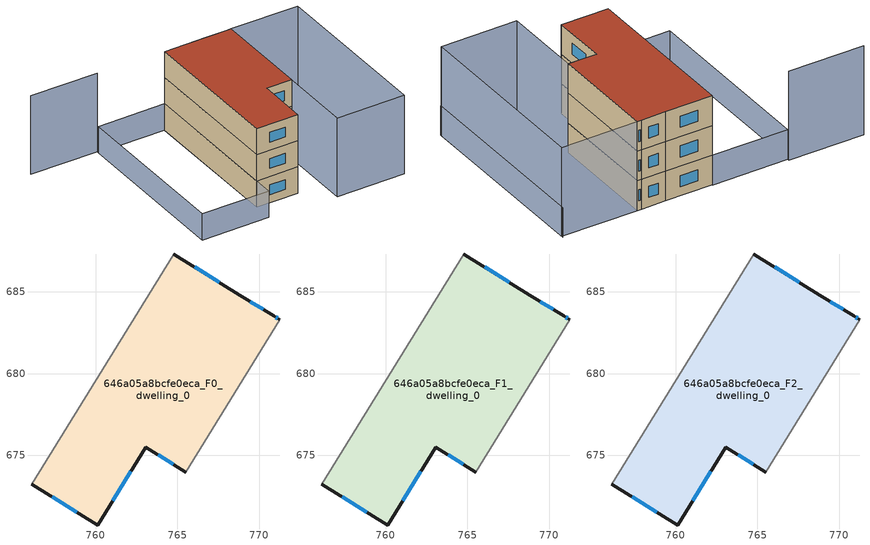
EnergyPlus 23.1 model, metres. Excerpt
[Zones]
646a05a8bcfe0eca_F0_dwelling_0
 floor ground (EU_floor_Construction): 768.82,684.81 770.89,683.53 771.26,683.3 765.5,673.98 763.06,675.5 760.11,670.74 756.08,673.25 764.78,687.32 z0
 wall outside (EU_wall_Construction): 756.08,673.25 760.11,670.74 763.06,675.5 765.5,673.98 / 771.26,683.3 770.89,683.53 768.82,684.81 764.78,687.32 z0:3
 wall adiabatic (EU_wall_Construction): 764.78,687.32 756.08,673.25 / 765.5,673.98 771.26,683.3 z0:3
 window (EU_Window_Construction): 761.03,672.22 762.14,674.02 / 757.34,672.47 758.85,671.52 / 767.56,685.59 766.04,686.53 / 770.24,683.93 769.47,684.41 / 771.14,683.37 771,683.46 / 763.82,675.03 764.74,674.46 z0.93:2.07
646a05a8bcfe0eca_F1_dwelling_0
 floor to 646a05a8bcfe0eca_F0_dwelling_0 (EU_floor_Construction): 768.82,684.81 770.89,683.53 771.26,683.3 765.5,673.98 763.06,675.5 760.11,670.74 756.08,673.25 764.78,687.32 z3
 wall outside (EU_wall_Construction): 756.08,673.25 760.11,670.74 763.06,675.5 765.5,673.98 / 771.26,683.3 770.89,683.53 768.82,684.81 764.78,687.32 z3:6
 wall adiabatic (EU_wall_Construction): 764.78,687.32 756.08,673.25 / 765.5,673.98 771.26,683.3 z3:6
 window (EU_Window_Construction): 761.03,672.22 762.14,674.02 / 757.34,672.47 758.85,671.52 / 767.56,685.59 766.04,686.53 / 770.24,683.93 769.47,684.41 / 771.14,683.37 771,683.46 / 763.82,675.03 764.74,674.46 z3.93:5.07
646a05a8bcfe0eca_F2_dwelling_0
 floor to 646a05a8bcfe0eca_F1_dwelling_0 (EU_floor_Construction): 768.82,684.81 770.89,683.53 771.26,683.3 765.5,673.98 763.06,675.5 760.11,670.74 756.08,673.25 764.78,687.32 z6
 wall outside (EU_wall_Construction): 756.08,673.25 760.11,670.74 763.06,675.5 765.5,673.98 / 771.26,683.3 770.89,683.53 768.82,684.81 764.78,687.32 z6:9
 wall adiabatic (EU_wall_Construction): 764.78,687.32 756.08,673.25 / 765.5,673.98 771.26,683.3 z6:9
 window (EU_Window_Construction): 761.03,672.22 762.14,674.02 / 757.34,672.47 758.85,671.52 / 767.56,685.59 766.04,686.53 / 770.24,683.93 769.47,684.41 / 771.14,683.37 771,683.46 / 763.82,675.03 764.74,674.46 z6.93:8.07
 roof outside (EU_roof_Construction): 765.5,673.98 771.26,683.3 770.89,683.53 768.82,684.81 764.78,687.32 756.08,673.25 760.11,670.74 763.06,675.5 z9
shading: 767.73,662.99 777.87,679.4 / 764.79,687.33 754.95,671.41 / 754.95,671.41 748.47,675.41 / 748.47,675.41 758.31,691.34 / 758.31,691.34 764.79,687.33 z0:3; 751.94,695.51 758.42,691.5 / 777.79,679.27 767.73,663 / 767.73,663 761.2,667.03 / 761.2,667.03 771.26,683.3 / 771.26,683.3 777.79,679.27 z0:9
[Building]
EU S2 Campaign: North Axis=0; Terrain=City; Solar Distribution=FullExterior
[Site:Location]
Montreal-Trudeau.Intl.AP: Latitude=45.4667; Longitude=-73.75; Time Zone=-5; Elevation=36
[SizingPeriod:WeatherFileDays]
AnnualSizingPeriod: Begin Month=1; Begin Day of Month=1; End Month=12; End Day of Month=31; Day of Week for Start Day=Monday; Use Weather File Daylight Saving Period=No; Use Weather File Rain and Snow Indicators=No
[MATERIAL]
EU_InternalMass_Material: Roughness=MediumRough; Thickness=0.1; Conductivity=1; Density=1800; Specific Heat=900; Thermal Absorptance=0.9; Solar Absorptance=0.7; Visible Absorptance=0.7
[MATERIAL:NOMASS] Roughness=MediumRough; Thermal Absorptance=0.9; Solar Absorptance=0.7; Visible Absorptance=0.7
Name | Thermal Resistance
EU_wall_NoMass; EU_floor_NoMass | 1.36485
EU_roof_NoMass | 2.55992
[WINDOWMATERIAL:SIMPLEGLAZINGSYSTEM]
EU_Window_SimpleGlazing: UFactor=3.92339; Solar Heat Gain Coefficient=0.8; Visible Transmittance=0.8
[CONSTRUCTION]
EU_wall_Construction: EU_wall_NoMass
EU_roof_Construction: EU_roof_NoMass
EU_floor_Construction: EU_floor_NoMass
EU_Window_Construction: EU_Window_SimpleGlazing
EU_InternalMass_Construction: EU_InternalMass_Material
[ZONE] Type=1; Multiplier=1; Ceiling Height=autocalculate; Volume=329.944; Floor Area=autocalculate; Part of Total Floor Area=Yes
646a05a8bcfe0eca_F0_dwelling_0; 646a05a8bcfe0eca_F1_dwelling_0; 646a05a8bcfe0eca_F2_dwelling_0
[INTERNALMASS] Construction=EU_InternalMass_Construction; Surface Area=109.982
Name | Zone or ZoneList
646a05a8bcfe0eca_F0_dwelling_0_EU_InternalMass | 646a05a8bcfe0eca_F0_dwelling_0
646a05a8bcfe0eca_F1_dwelling_0_EU_InternalMass | 646a05a8bcfe0eca_F1_dwelling_0
646a05a8bcfe0eca_F2_dwelling_0_EU_InternalMass | 646a05a8bcfe0eca_F2_dwelling_0
[OTHEREQUIPMENT] Fuel Type=Electricity; Design Level Calculation Method=Watts/Area; Power per Zone Floor Area=1; Fraction Latent=0; Fraction Radiant=0; Fraction Lost=0; Carbon Dioxide Generation Rate=0; EndUse Subcategory=EU_Step8_InternalGains
Name | Zone or ZoneList or Space or SpaceList | Schedule
EU_Step8_InternalGain_646a05a8bcfe0eca_F0_dwelling_0_f000 | 646a05a8bcfe0eca_F0_dwelling_0 | EU_Step8_GainSchedule_646a05a8bcfe0eca_F0_dwelling_0_f000
EU_Step8_InternalGain_646a05a8bcfe0eca_F1_dwelling_0_f000 | 646a05a8bcfe0eca_F1_dwelling_0 | EU_Step8_GainSchedule_646a05a8bcfe0eca_F1_dwelling_0_f000
EU_Step8_InternalGain_646a05a8bcfe0eca_F2_dwelling_0_f000 | 646a05a8bcfe0eca_F2_dwelling_0 | EU_Step8_GainSchedule_646a05a8bcfe0eca_F2_dwelling_0_f000
[ZONEVENTILATION:DESIGNFLOWRATE] Schedule=EU_AlwaysOn; Design Flow Rate Calculation Method=AirChanges/Hour; Air Changes per Hour=0.860309; Ventilation Type=Natural; Fan Pressure Rise=0; Fan Total Efficiency=1; Constant Term Coefficient=1; Temperature Term Coefficient=0; Velocity Term Coefficient=0; Velocity Squared Term Coefficient=0; Minimum Indoor Temperature=-100; Maximum Indoor Temperature=100; Delta Temperature=-100; Minimum Outdoor Temperature=-100; Maximum Outdoor Temperature=100; Maximum Wind Speed=40
Name | Zone or ZoneList or Space or SpaceList
EU_ConstantAir_646a05a8bcfe0eca_F0_dwelling_0 | 646a05a8bcfe0eca_F0_dwelling_0
EU_ConstantAir_646a05a8bcfe0eca_F1_dwelling_0 | 646a05a8bcfe0eca_F1_dwelling_0
EU_ConstantAir_646a05a8bcfe0eca_F2_dwelling_0 | 646a05a8bcfe0eca_F2_dwelling_0
[HVACTEMPLATE:THERMOSTAT] Constant Heating Setpoint=20; Constant Cooling Setpoint=50
EU_HeatOnly_646a05a8bcfe0eca_F0_dwelling_0; EU_HeatOnly_646a05a8bcfe0eca_F1_dwelling_0; EU_HeatOnly_646a05a8bcfe0eca_F2_dwelling_0
[HVACTEMPLATE:ZONE:IDEALLOADSAIRSYSTEM] System Availability Schedule=EU_AlwaysOn; Maximum Heating Supply Air Temperature=50; Minimum Cooling Supply Air Temperature=13; Maximum Heating Supply Air Humidity Ratio=0.0156; Minimum Cooling Supply Air Humidity Ratio=0.0077; Heating Limit=NoLimit; Cooling Limit=NoLimit; Heating Availability Schedule=EU_AlwaysOn; Cooling Availability Schedule=EU_CoolingOff; Dehumidification Control Type=ConstantSensibleHeatRatio; Cooling Sensible Heat Ratio=0.7; Dehumidification Setpoint=60; Humidification Control Type=None; Humidification Setpoint=30; Outdoor Air Method=None; Outdoor Air Flow Rate per Person=0.00944; Outdoor Air Flow Rate per Zone Floor Area=0; Outdoor Air Flow Rate per Zone=0; Demand Controlled Ventilation Type=None; Outdoor Air Economizer Type=NoEconomizer; Heat Recovery Type=None; Sensible Heat Recovery Effectiveness=0.7; Latent Heat Recovery Effectiveness=0.65
Name | Template Thermostat
646a05a8bcfe0eca_F0_dwelling_0 | EU_HeatOnly_646a05a8bcfe0eca_F0_dwelling_0
646a05a8bcfe0eca_F1_dwelling_0 | EU_HeatOnly_646a05a8bcfe0eca_F1_dwelling_0
646a05a8bcfe0eca_F2_dwelling_0 | EU_HeatOnly_646a05a8bcfe0eca_F2_dwelling_0
[SIZING:ZONE] Zone Cooling Design Supply Air Temperature Input Method=SupplyAirTemperature; Zone Cooling Design Supply Air Temperature=13; Zone Heating Design Supply Air Temperature Input Method=SupplyAirTemperature; Zone Heating Design Supply Air Temperature=50; Zone Cooling Design Supply Air Humidity Ratio=0.008; Zone Heating Design Supply Air Humidity Ratio=0.008; Cooling Design Air Flow Method=DesignDay; Cooling Design Air Flow Rate=0; Cooling Minimum Air Flow per Zone Floor Area=0.000762; Cooling Minimum Air Flow=0; Cooling Minimum Air Flow Fraction=0.2; Heating Design Air Flow Method=DesignDay; Heating Design Air Flow Rate=0; Heating Maximum Air Flow per Zone Floor Area=0.002032; Heating Maximum Air Flow=0.141576; Heating Maximum Air Flow Fraction=0.3; Account for Dedicated Outdoor Air System=No; Dedicated Outdoor Air System Control Strategy=NeutralSupplyAir; Dedicated Outdoor Air Low Setpoint Temperature for Design=autosize; Dedicated Outdoor Air High Setpoint Temperature for Design=autosize; Zone Load Sizing Method=Sensible Load Only No Latent Load; Zone Latent Cooling Design Supply Air Humidity Ratio Input Method=HumidityRatioDifference; Zone Cooling Design Supply Air Humidity Ratio Difference=0.005; Zone Latent Heating Design Supply Air Humidity Ratio Input Method=HumidityRatioDifference; Zone Humidification Design Supply Air Humidity Ratio Difference=0.005
646a05a8bcfe0eca_F0_dwelling_0; 646a05a8bcfe0eca_F1_dwelling_0; 646a05a8bcfe0eca_F2_dwelling_0
[SCHEDULE:CONSTANT]
Name | Hourly Value
EU_AlwaysOn | 1
EU_CoolingOff | 0
[SCHEDULE:FILE] Column Number=1; Rows to Skip at Top=0; Number of Hours of Data=8760; Column Separator=Comma; Interpolate to Timestep=No; Minutes per Item=60; Adjust Schedule for Daylight Savings=Yes
Name | File
EU_Step8_GainSchedule_646a05a8bcfe0eca_F0_dwelling_0_f000 | ../../schedules/646a05a8bcfe0eca/646a05a8bcfe0eca_F0_dwelling_0_f000_gain.csv
EU_Step8_GainSchedule_646a05a8bcfe0eca_F1_dwelling_0_f000 | ../../schedules/646a05a8bcfe0eca/646a05a8bcfe0eca_F1_dwelling_0_f000_gain.csv
EU_Step8_GainSchedule_646a05a8bcfe0eca_F2_dwelling_0_f000 | ../../schedules/646a05a8bcfe0eca/646a05a8bcfe0eca_F2_dwelling_0_f000_gain.csv
